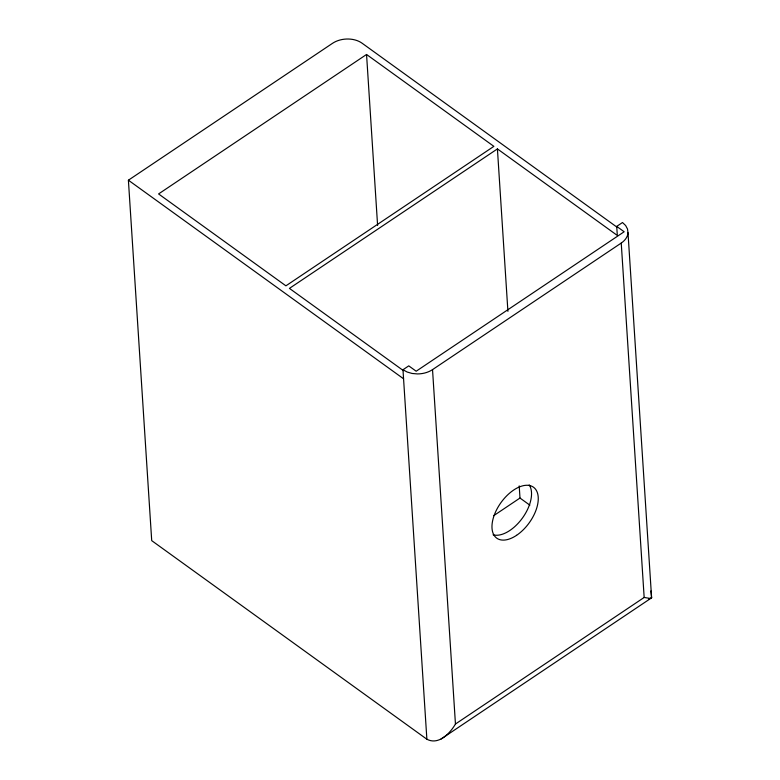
<?xml version="1.0" encoding="UTF-8"?>
<svg xmlns="http://www.w3.org/2000/svg" width="780" height="780" viewBox="0 0 780 780"><rect width="100%" height="100%" fill="white"/><g stroke="black" fill="none" stroke-linecap="round" stroke-linejoin="round"><path stroke-width="1.17" d="M403.445 370.656L289.439 288.385L497.416 148.912L617.312 235.443L616.726 226.395L622.499 222.524L625.638 225.518L627.51 229.008L627.998 232.772L651.602 597.831L650.452 598.475L644.163 597.46L455.452 724.025C450.021 733.375 438.545 745.495 426.875 739.225L151.71 540.637L128.398 180.2L332.514 43.319A20.943 14.488 -3.7 0 1 362.066 43.192L617.175 227.302M366.551 54.473L158.584 193.937L285.909 285.831L493.877 146.357L366.551 54.473L377.598 225.391M426.875 739.225L402.977 369.74L408.759 365.869L416.179 371.221L624.156 231.757L616.726 226.395M402.977 369.74L407.17 372.031L412.113 373.464L417.495 373.932A20.943 14.488 -3.7 0 0 432.529 369.623L621.241 243.058A20.943 14.488 -3.7 0 0 627.998 232.772M493.74 515.639L519.987 498.04L519.207 485.911M441.1 739.001L651.602 597.831L650.92 590.957M648.619 599.04L651.602 597.831M128.398 180.2L403.562 378.787M519.987 498.04L529.854 505.157M621.241 243.058L644.163 597.46M497.416 148.912L507.917 311.356M432.529 369.623L455.452 724.025M529.181 484.868A31.405 17.365 -54.2 0 1 522.454 518.037A31.405 17.365 -54.2 0 1 493.096 534.797M516.584 535.314A31.405 17.365 -54.2 0 0 534.398 487.958A31.405 17.365 -54.2 0 0 494.374 514.8A31.405 17.365 -54.2 0 0 516.584 535.314"/></g></svg>
